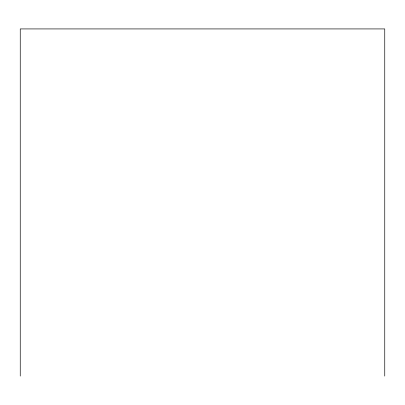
<?xml version="1.0" encoding="UTF-8"?>
<svg xmlns="http://www.w3.org/2000/svg" width="405" height="405" viewBox="0 0 405 405"><rect width="100%" height="100%" fill="white"/><g stroke="black" fill="none" stroke-linecap="round" stroke-linejoin="round"><path stroke-width="0.61" d="M384.75 376.073L384.75 28.927L20.25 28.927L20.25 376.073"/></g></svg>
